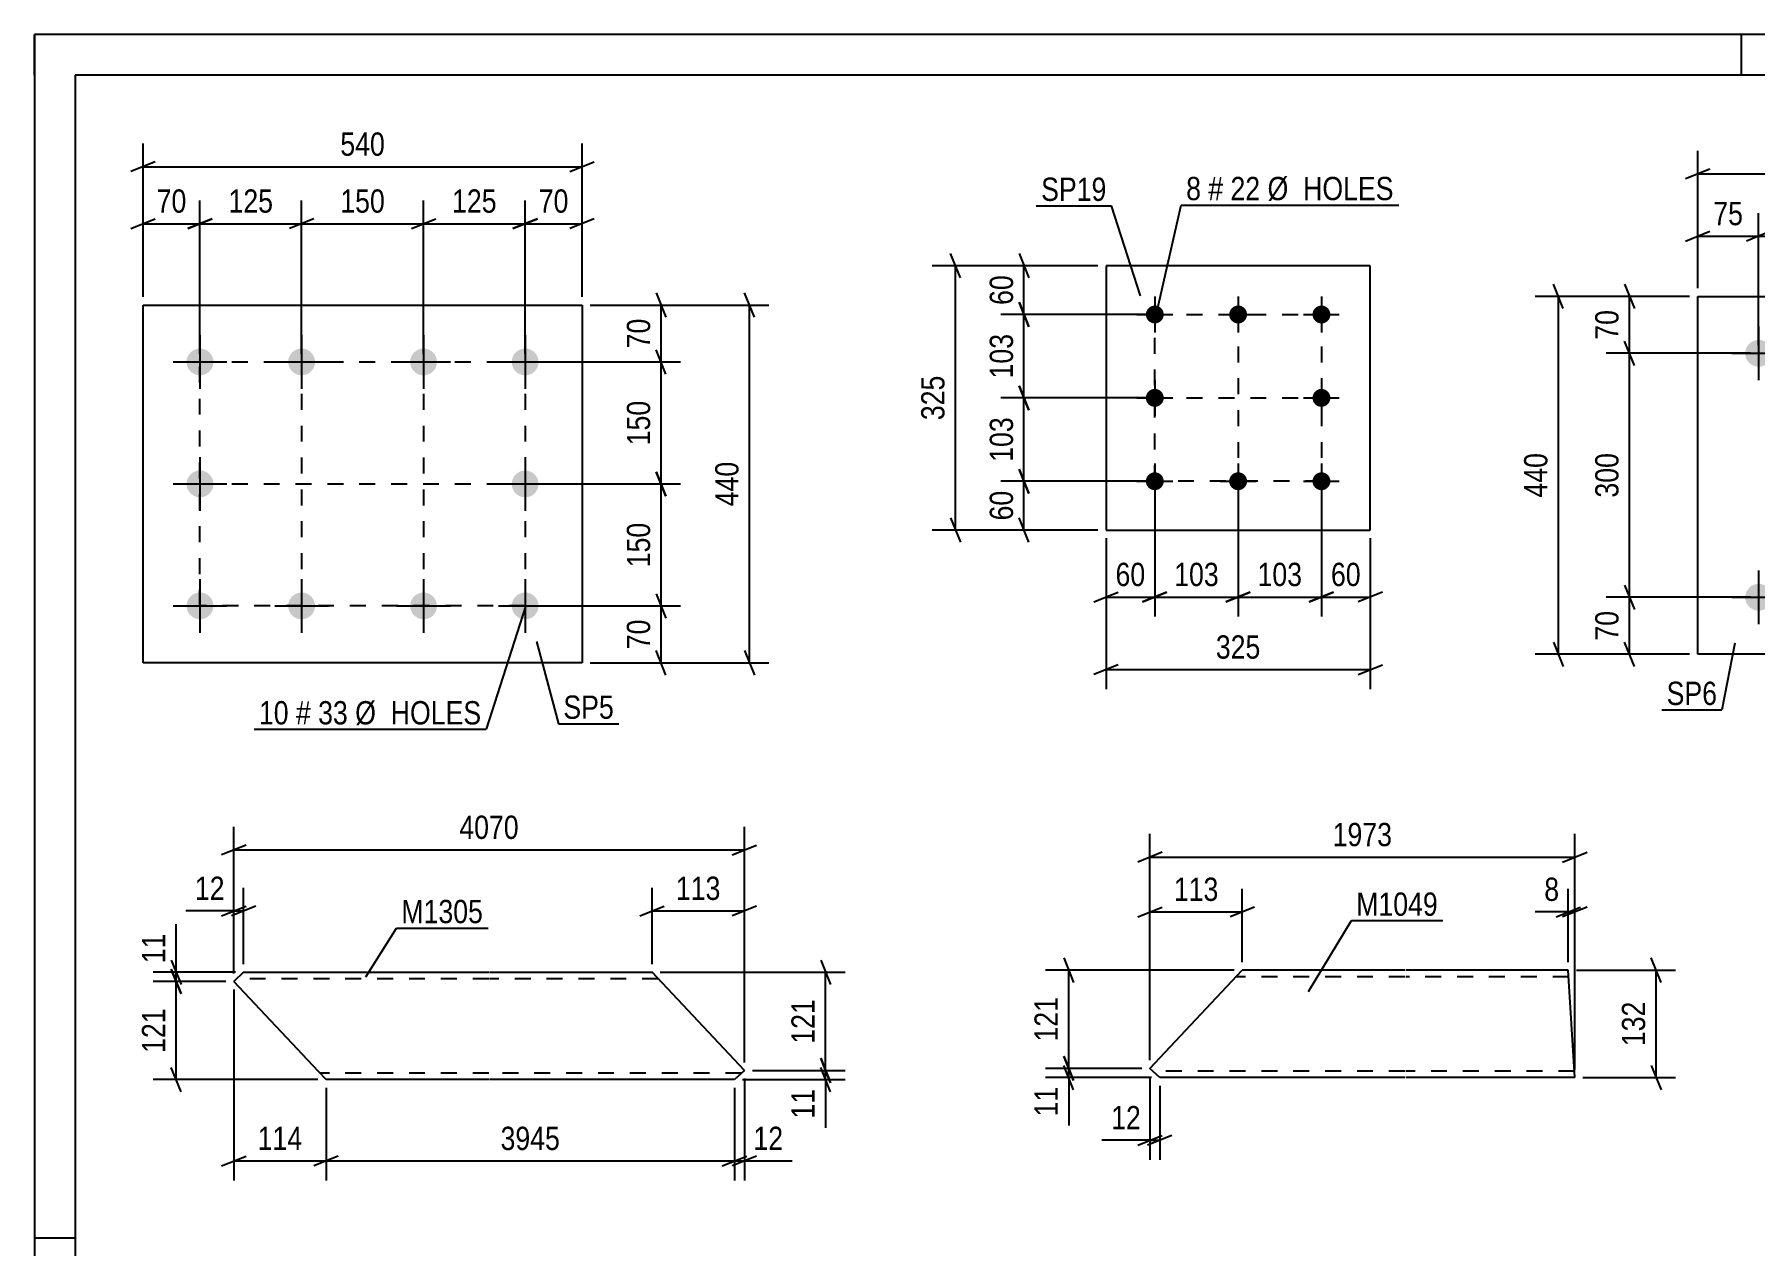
# Model space of a CAD drawing. Header units: millimetres. Extents: x 0 to 420, y 0 to 297.
# Drawn here: x 0 to 211.6, y 148.1 to 297 of the extents above; entities that cross this region are included whole.
import ezdxf

# ---------------------------------------------------------------- set-up
doc = ezdxf.new("R2010")
doc.units = ezdxf.units.MM
doc.linetypes.add('DXK_LINE_DOT2', pattern=[3.9198, 1.9599, -1.9599])
doc.styles.add('Arial Narrow', font='ARIALN.TTF', dxfattribs={"height": 0.2})

# ---------------------------------------------------------------- blocks, each defined once
blk = doc.blocks.new('Unknown-761555369-1163')
at = {"color": 5, "linetype": 'Continuous'}
for p, q in [((420, 297), (0, 297)), ((0, 297), (0, 0)), ((0, 292), (0, 297)), ((210, 292), (210, 297)), ((415, 292), (5, 292)), ((5, 292), (5, 5)), ((5, 149), (0, 149))]:
    blk.add_line(p, q, dxfattribs=at)
blk = doc.blocks.new('Part-761555369-9102 - 9100')
at = {"color": 2, "linetype": 'Continuous'}
for p, q in [((25.73, 181.68), (24.53, 180.55)), ((34.95, 169.47), (24.53, 180.55)), ((25.73, 181.68), (55.88, 181.68)), ((55.98, 181.68), (75.98, 181.68)), ((87.33, 169.61), (75.98, 181.68)), ((35.88, 168.48), (34.95, 169.47)), ((87.33, 169.61), (86.12, 168.48)), ((55.88, 168.48), (35.88, 168.48)), ((86.12, 168.48), (55.98, 168.48))]:
    blk.add_line(p, q, dxfattribs=at)
at = {"color": 7, "linetype": 'DXK_LINE_DOT2'}
for p, q in [((55.88, 180.88), (24.88, 180.88)), ((76.73, 180.88), (55.98, 180.88)), ((55.88, 169.28), (35.12, 169.28)), ((86.97, 169.28), (55.98, 169.28))]:
    blk.add_line(p, q, dxfattribs=at)
blk = doc.blocks.new('Part-761555369-9111 - 9110')
at = {"color": 2, "linetype": 'Continuous'}
for p, q in [((137.23, 169.87), (148.58, 181.94)), ((168.58, 181.94), (148.58, 181.94)), ((188.68, 181.94), (168.68, 181.94)), ((189.49, 168.74), (188.68, 181.94)), ((138.43, 168.74), (137.23, 169.87)), ((168.58, 168.74), (138.43, 168.74)), ((189.49, 168.74), (168.68, 168.74))]:
    blk.add_line(p, q, dxfattribs=at)
at = {"color": 7, "linetype": 'DXK_LINE_DOT2'}
for p, q in [((168.58, 181.14), (147.83, 181.14)), ((188.73, 181.14), (168.68, 181.14)), ((168.58, 169.54), (137.58, 169.54)), ((189.44, 169.54), (168.68, 169.54)), ((189.44, 169.54), (189.44, 169.6))]:
    blk.add_line(p, q, dxfattribs=at)
blk = doc.blocks.new('Part-761555369-9156 - 9155')
at = {"color": 2, "linetype": 'Continuous'}
for p, q in [((164.32, 268.56), (131.82, 268.56)), ((131.82, 268.56), (131.82, 236.06)), ((164.32, 236.06), (164.32, 268.56)), ((131.82, 236.06), (164.32, 236.06))]:
    blk.add_line(p, q, dxfattribs=at)
blk = doc.blocks.new('Bolt-761555369-9157 - 9155')
at = {"linetype": 'Continuous'}
for points in [[(137.82, 263.66, -1), (137.82, 261.46, -1)], [(148.07, 263.66, -1), (148.07, 261.46, -1)], [(158.32, 263.66, -1), (158.32, 261.46, -1)], [(137.82, 253.41, -1), (137.82, 251.21, -1)], [(158.32, 253.41, -1), (158.32, 251.21, -1)], [(137.82, 243.16, -1), (137.82, 240.96, -1)], [(148.07, 243.16, -1), (148.07, 240.96, -1)], [(158.32, 243.16, -1), (158.32, 240.96, -1)]]:
    blk.add_hatch(color=1, dxfattribs=at).paths.add_polyline_path(points)
at = {"color": 1, "linetype": 'Continuous'}
for p, q in [((137.82, 264.76), (137.82, 260.36)), ((148.07, 264.76), (148.07, 260.36)), ((158.32, 264.76), (158.32, 260.36)), ((135.62, 262.56), (140.02, 262.56)), ((145.87, 262.56), (150.27, 262.56)), ((156.12, 262.56), (160.52, 262.56)), ((137.82, 254.51), (137.82, 250.11)), ((158.32, 254.51), (158.32, 250.11)), ((135.62, 252.31), (140.02, 252.31)), ((156.12, 252.31), (160.52, 252.31)), ((137.82, 244.26), (137.82, 239.86)), ((148.07, 244.26), (148.07, 239.86)), ((158.32, 244.26), (158.32, 239.86)), ((135.62, 242.06), (140.02, 242.06)), ((145.87, 242.06), (150.27, 242.06)), ((156.12, 242.06), (160.52, 242.06))]:
    blk.add_line(p, q, dxfattribs=at)
blk = doc.blocks.new('Bolt-761555369-9188 - 9186')
at = {"linetype": 'Continuous'}
for points in [[(212.1, 259.44, -1), (212.1, 256.14, -1)], [(227.1, 259.44, -1), (227.1, 256.14, -1)], [(212.1, 229.44, -1), (212.1, 226.14, -1)], [(227.1, 229.44, -1), (227.1, 226.14, -1)]]:
    blk.add_hatch(color=1, dxfattribs=at).paths.add_polyline_path(points)
at = {"color": 1, "linetype": 'Continuous'}
for p, q in [((212.1, 261.09), (212.1, 254.49)), ((227.1, 261.09), (227.1, 254.49)), ((208.8, 257.79), (215.4, 257.79)), ((223.8, 257.79), (230.4, 257.79)), ((212.1, 231.09), (212.1, 224.49)), ((227.1, 231.09), (227.1, 224.49)), ((208.8, 227.79), (215.4, 227.79)), ((223.8, 227.79), (230.4, 227.79))]:
    blk.add_line(p, q, dxfattribs=at)
blk = doc.blocks.new('Part-761555369-9187 - 9186')
at = {"color": 2, "linetype": 'Continuous'}
for p, q in [((204.6, 220.79), (204.6, 264.79)), ((204.6, 264.79), (234.6, 264.79)), ((234.6, 264.79), (234.6, 220.79)), ((234.6, 220.79), (204.6, 220.79))]:
    blk.add_line(p, q, dxfattribs=at)
blk = doc.blocks.new('Part-761555369-9196 - 9195')
at = {"color": 2, "linetype": 'Continuous'}
for p, q in [((13.37, 219.73), (13.37, 263.73)), ((13.37, 263.73), (67.37, 263.73)), ((67.37, 263.73), (67.37, 219.73)), ((67.37, 219.73), (13.37, 219.73))]:
    blk.add_line(p, q, dxfattribs=at)
blk = doc.blocks.new('Bolt-761555369-9197 - 9195')
at = {"linetype": 'Continuous'}
for points in [[(20.37, 258.38, -1), (20.37, 255.08, -1)], [(32.87, 258.38, -1), (32.87, 255.08, -1)], [(47.87, 258.38, -1), (47.87, 255.08, -1)], [(60.37, 258.38, -1), (60.37, 255.08, -1)], [(20.37, 243.38, -1), (20.37, 240.08, -1)], [(60.37, 243.38, -1), (60.37, 240.08, -1)], [(20.37, 228.38, -1), (20.37, 225.08, -1)], [(32.87, 228.38, -1), (32.87, 225.08, -1)], [(47.87, 228.38, -1), (47.87, 225.08, -1)], [(60.37, 228.38, -1), (60.37, 225.08, -1)]]:
    blk.add_hatch(color=1, dxfattribs=at).paths.add_polyline_path(points)
at = {"color": 1, "linetype": 'Continuous'}
for p, q in [((20.37, 260.03), (20.37, 253.43)), ((32.87, 260.03), (32.87, 253.43)), ((47.87, 260.03), (47.87, 253.43)), ((60.37, 260.03), (60.37, 253.43)), ((17.07, 256.73), (23.67, 256.73)), ((29.57, 256.73), (36.17, 256.73)), ((44.57, 256.73), (51.17, 256.73)), ((57.07, 256.73), (63.67, 256.73)), ((20.37, 245.03), (20.37, 238.43)), ((60.37, 245.03), (60.37, 238.43)), ((17.07, 241.73), (23.67, 241.73)), ((57.07, 241.73), (63.67, 241.73)), ((20.37, 230.03), (20.37, 223.43)), ((32.87, 230.03), (32.87, 223.43)), ((47.87, 230.03), (47.87, 223.43)), ((60.37, 230.03), (60.37, 223.43)), ((17.07, 226.73), (23.67, 226.73)), ((29.57, 226.73), (36.17, 226.73)), ((44.57, 226.73), (51.17, 226.73)), ((57.07, 226.73), (63.67, 226.73))]:
    blk.add_line(p, q, dxfattribs=at)
blk = doc.blocks.new('Rectangle-761555369-10804 - 9155')
at = {"color": 1, "linetype": 'DXK_LINE_DOT2'}
blk.add_lwpolyline([(137.82, 262.56), (158.32, 262.56), (158.32, 242.06), (137.82, 242.06), (137.82, 262.56)], close=True, dxfattribs=at)
blk = doc.blocks.new('Rectangle-761555369-10754 - 9195')
at = {"color": 1, "linetype": 'DXK_LINE_DOT2'}
blk.add_lwpolyline([(20.37, 256.73), (60.37, 256.73), (60.37, 226.73), (20.37, 226.73), (20.37, 256.73)], close=True, dxfattribs=at)
blk = doc.blocks.new('Line-761555369-10814 - 9155')
at = {"color": 1, "linetype": 'DXK_LINE_DOT2'}
blk.add_line((148.07, 262.56), (148.07, 242.06), dxfattribs=at)
blk = doc.blocks.new('Line-761555369-10764 - 9195')
at = {"color": 1, "linetype": 'DXK_LINE_DOT2'}
blk.add_line((20.37, 241.73), (60.37, 241.73), dxfattribs=at)
blk = doc.blocks.new('Line-761555369-10821 - 9155')
at = {"color": 1, "linetype": 'DXK_LINE_DOT2'}
blk.add_line((137.82, 252.31), (158.32, 252.31), dxfattribs=at)
blk = doc.blocks.new('Line-761555369-10771 - 9195')
at = {"color": 1, "linetype": 'DXK_LINE_DOT2'}
blk.add_line((32.87, 256.73), (32.87, 226.73), dxfattribs=at)
blk = doc.blocks.new('Line-761555369-10778 - 9195')
at = {"color": 1, "linetype": 'DXK_LINE_DOT2'}
blk.add_line((47.87, 256.73), (47.87, 226.73), dxfattribs=at)
blk = doc.blocks.new('StraightDimension-761555369-11674 - 9100')
at = {"color": 7, "linetype": 'Continuous'}
for p, q in [((16.84, 183.18), (18.04, 180.18)), ((18.04, 179.05), (16.84, 182.05)), ((24.73, 181.68), (14.59, 181.68)), ((23.53, 180.55), (14.59, 180.55)), ((17.44, 180.55), (17.44, 181.68))]:
    blk.add_line(p, q, dxfattribs=at)
at = {"color": 0}
blk.add_wipeout([(16.69, 187.06), (12.49, 187.06), (12.49, 182.2), (16.69, 182.2)], dxfattribs=at)
at = {"color": 7, "linetype": 'Continuous'}
blk.add_line((17.44, 181.68), (17.44, 187.58), dxfattribs=at)
blk.add_line((17.44, 181.68), (17.44, 187.58), dxfattribs=at)
at = {"color": 3, "style": 'Arial Narrow'}
blk.add_text('11', height=2.863, rotation=90.0002, dxfattribs=at).set_placement((16.09, 182.8))
blk = doc.blocks.new('StraightDimension-761555369-11793 - 9100')
at = {"color": 7, "linetype": 'Continuous'}
for p, q in [((96.73, 183.18), (97.93, 180.18)), ((76.98, 181.68), (99.73, 181.68)), ((97.33, 169.61), (97.33, 181.68)), ((88.33, 169.61), (99.73, 169.61)), ((97.93, 168.11), (96.73, 171.11))]:
    blk.add_line(p, q, dxfattribs=at)
at = {"color": 0}
blk.add_wipeout([(96.58, 178.99), (92.38, 178.99), (92.38, 172.3), (96.58, 172.3)], dxfattribs=at)
at = {"color": 3, "style": 'Arial Narrow'}
blk.add_text('121', height=2.863, rotation=90.0002, dxfattribs=at).set_placement((95.98, 172.9))
blk = doc.blocks.new('StraightDimension-761555369-9351 - 9100')
at = {"color": 7, "linetype": 'Continuous'}
for p, q in [((24.53, 181.55), (24.53, 199.58)), ((87.33, 170.61), (87.33, 199.58)), ((26.03, 197.33), (23.03, 196.13)), ((85.83, 196.13), (88.83, 197.33)), ((24.53, 196.73), (87.33, 196.73))]:
    blk.add_line(p, q, dxfattribs=at)
at = {"color": 0}
blk.add_wipeout([(60.18, 197.48), (60.18, 201.68), (51.67, 201.68), (51.67, 197.48)], dxfattribs=at)
at = {"color": 3, "style": 'Arial Narrow'}
blk.add_text('4070', height=2.863, dxfattribs=at).set_placement((52.27, 198.08))
blk = doc.blocks.new('StraightDimension-761555369-9327 - 9100')
at = {"color": 7, "linetype": 'Continuous'}
for p, q in [((75.98, 182.68), (75.98, 192.08)), ((87.33, 170.61), (87.33, 192.08)), ((74.48, 188.63), (77.48, 189.83)), ((75.98, 189.23), (87.33, 189.23)), ((88.83, 189.83), (85.83, 188.63))]:
    blk.add_line(p, q, dxfattribs=at)
at = {"color": 0}
blk.add_wipeout([(84.99, 189.98), (84.99, 194.18), (78.31, 194.18), (78.31, 189.98)], dxfattribs=at)
at = {"color": 3, "style": 'Arial Narrow'}
blk.add_text('113', height=2.863, dxfattribs=at).set_placement((78.91, 190.58))
blk = doc.blocks.new('StraightDimension-761555369-9331 - 9100')
at = {"color": 7, "linetype": 'Continuous'}
for p, q in [((24.53, 181.55), (24.53, 192.08)), ((25.73, 182.68), (25.73, 192.08)), ((23.03, 188.63), (26.03, 189.83)), ((27.23, 189.83), (24.23, 188.63)), ((24.53, 189.23), (25.73, 189.23))]:
    blk.add_line(p, q, dxfattribs=at)
at = {"color": 0}
blk.add_wipeout([(24, 189.98), (24, 194.18), (19.14, 194.18), (19.14, 189.98)], dxfattribs=at)
at = {"color": 7, "linetype": 'Continuous'}
blk.add_line((24.53, 189.23), (18.62, 189.23), dxfattribs=at)
blk.add_line((24.53, 189.23), (18.62, 189.23), dxfattribs=at)
at = {"color": 3, "style": 'Arial Narrow'}
blk.add_text('12', height=2.863, dxfattribs=at).set_placement((19.74, 190.58))
blk = doc.blocks.new('StraightDimension-761555369-11878 - 9100')
at = {"color": 7, "linetype": 'Continuous'}
for p, q in [((24.53, 179.55), (24.53, 156.08)), ((35.88, 167.48), (35.88, 156.08)), ((23.03, 157.88), (26.03, 159.08)), ((37.38, 159.08), (34.38, 157.88)), ((24.53, 158.48), (35.88, 158.48))]:
    blk.add_line(p, q, dxfattribs=at)
at = {"color": 0}
blk.add_wipeout([(33.54, 159.23), (33.54, 163.43), (26.86, 163.43), (26.86, 159.23)], dxfattribs=at)
at = {"color": 3, "style": 'Arial Narrow'}
blk.add_text('114', height=2.863, dxfattribs=at).set_placement((27.46, 159.83))
blk = doc.blocks.new('StraightDimension-761555369-11675 - 9100')
at = {"color": 7, "linetype": 'Continuous'}
for p, q in [((16.84, 182.05), (18.04, 179.05)), ((23.53, 180.55), (14.59, 180.55)), ((17.44, 168.48), (17.44, 180.55)), ((18.04, 166.98), (16.84, 169.98)), ((34.88, 168.48), (14.59, 168.48))]:
    blk.add_line(p, q, dxfattribs=at)
at = {"color": 0}
blk.add_wipeout([(16.69, 177.86), (12.49, 177.86), (12.49, 171.17), (16.69, 171.17)], dxfattribs=at)
at = {"color": 3, "style": 'Arial Narrow'}
blk.add_text('121', height=2.863, rotation=90.0002, dxfattribs=at).set_placement((16.09, 171.77))
blk = doc.blocks.new('StraightDimension-761555369-11794 - 9100')
at = {"color": 7, "linetype": 'Continuous'}
for p, q in [((88.33, 169.61), (99.73, 169.61)), ((96.73, 171.11), (97.93, 168.11)), ((97.93, 166.98), (96.73, 169.98)), ((97.33, 168.48), (97.33, 169.61)), ((87.12, 168.48), (99.73, 168.48))]:
    blk.add_line(p, q, dxfattribs=at)
at = {"color": 0}
blk.add_wipeout([(96.58, 167.95), (92.38, 167.95), (92.38, 163.1), (96.58, 163.1)], dxfattribs=at)
at = {"color": 7, "linetype": 'Continuous'}
blk.add_line((97.33, 168.48), (97.33, 162.57), dxfattribs=at)
blk.add_line((97.33, 168.48), (97.33, 162.57), dxfattribs=at)
at = {"color": 3, "style": 'Arial Narrow'}
blk.add_text('11', height=2.863, rotation=90.0002, dxfattribs=at).set_placement((95.98, 163.7))
blk = doc.blocks.new('StraightDimension-761555369-11876 - 9100')
at = {"color": 7, "linetype": 'Continuous'}
for p, q in [((86.12, 167.48), (86.12, 156.08)), ((87.33, 168.61), (87.33, 156.08)), ((84.62, 157.88), (87.62, 159.08)), ((88.83, 159.08), (85.83, 157.88)), ((86.12, 158.48), (87.33, 158.48))]:
    blk.add_line(p, q, dxfattribs=at)
at = {"color": 0}
blk.add_wipeout([(92.71, 159.23), (92.71, 163.43), (87.85, 163.43), (87.85, 159.23)], dxfattribs=at)
at = {"color": 7, "linetype": 'Continuous'}
blk.add_line((87.33, 158.48), (93.23, 158.48), dxfattribs=at)
blk.add_line((87.33, 158.48), (93.23, 158.48), dxfattribs=at)
at = {"color": 3, "style": 'Arial Narrow'}
blk.add_text('12', height=2.863, dxfattribs=at).set_placement((88.45, 159.83))
blk = doc.blocks.new('StraightDimension-761555369-11877 - 9100')
at = {"color": 7, "linetype": 'Continuous'}
for p, q in [((35.88, 167.48), (35.88, 156.08)), ((86.12, 167.48), (86.12, 156.08)), ((37.38, 159.08), (34.38, 157.88)), ((84.62, 157.88), (87.62, 159.08)), ((35.88, 158.48), (86.12, 158.48))]:
    blk.add_line(p, q, dxfattribs=at)
at = {"color": 0}
blk.add_wipeout([(65.26, 159.23), (65.26, 163.43), (56.74, 163.43), (56.74, 159.23)], dxfattribs=at)
at = {"color": 3, "style": 'Arial Narrow'}
blk.add_text('3945', height=2.863, dxfattribs=at).set_placement((57.34, 159.83))
blk = doc.blocks.new('StraightDimension-761555369-9363 - 9110')
at = {"color": 7, "linetype": 'Continuous'}
for p, q in [((137.23, 168.87), (137.23, 158.63)), ((138.43, 167.74), (138.43, 158.63)), ((135.73, 160.43), (138.73, 161.63)), ((139.93, 161.63), (136.93, 160.43)), ((137.23, 161.03), (138.43, 161.03))]:
    blk.add_line(p, q, dxfattribs=at)
at = {"color": 0}
blk.add_wipeout([(136.7, 161.78), (136.7, 165.98), (131.85, 165.98), (131.85, 161.78)], dxfattribs=at)
at = {"color": 7, "linetype": 'Continuous'}
blk.add_line((137.23, 161.03), (131.32, 161.03), dxfattribs=at)
blk.add_line((137.23, 161.03), (131.32, 161.03), dxfattribs=at)
at = {"color": 3, "style": 'Arial Narrow'}
blk.add_text('12', height=2.863, dxfattribs=at).set_placement((132.45, 162.38))
blk = doc.blocks.new('StraightDimension-761555369-9355 - 9110')
at = {"color": 7, "linetype": 'Continuous'}
for p, q in [((188.68, 182.94), (188.68, 191.96)), ((189.49, 169.74), (189.49, 191.96)), ((187.18, 188.51), (190.18, 189.71)), ((190.99, 189.71), (187.99, 188.51)), ((188.68, 189.11), (189.49, 189.11))]:
    blk.add_line(p, q, dxfattribs=at)
at = {"color": 0}
blk.add_wipeout([(188.15, 189.86), (188.15, 194.06), (185.13, 194.06), (185.13, 189.86)], dxfattribs=at)
at = {"color": 7, "linetype": 'Continuous'}
blk.add_line((188.68, 189.11), (184.6, 189.11), dxfattribs=at)
blk.add_line((188.68, 189.11), (184.6, 189.11), dxfattribs=at)
at = {"color": 3, "style": 'Arial Narrow'}
blk.add_text('8', height=2.86, dxfattribs=at).set_placement((185.73, 190.46))
blk = doc.blocks.new('StraightDimension-761555369-11932 - 9110')
at = {"color": 7, "linetype": 'Continuous'}
for p, q in [((126.63, 183.44), (127.83, 180.44)), ((147.58, 181.94), (124.38, 181.94)), ((127.23, 169.87), (127.23, 181.94)), ((136.23, 169.87), (124.38, 169.87)), ((127.83, 168.37), (126.63, 171.37))]:
    blk.add_line(p, q, dxfattribs=at)
at = {"color": 0}
blk.add_wipeout([(126.48, 179.25), (122.28, 179.25), (122.28, 172.57), (126.48, 172.57)], dxfattribs=at)
at = {"color": 3, "style": 'Arial Narrow'}
blk.add_text('121', height=2.863, rotation=90.0002, dxfattribs=at).set_placement((125.88, 173.17))
blk = doc.blocks.new('StraightDimension-761555369-9375 - 9110')
at = {"color": 7, "linetype": 'Continuous'}
for p, q in [((200.09, 180.44), (198.89, 183.44)), ((189.68, 181.94), (201.89, 181.94)), ((199.49, 168.74), (199.49, 181.94)), ((198.89, 170.24), (200.09, 167.24)), ((190.49, 168.74), (201.89, 168.74))]:
    blk.add_line(p, q, dxfattribs=at)
at = {"color": 0}
blk.add_wipeout([(198.74, 178.69), (194.54, 178.69), (194.54, 172), (198.74, 172)], dxfattribs=at)
at = {"color": 3, "style": 'Arial Narrow'}
blk.add_text('132', height=2.863, rotation=90.0002, dxfattribs=at).set_placement((198.14, 172.6))
blk = doc.blocks.new('StraightDimension-761555369-9359 - 9110')
at = {"color": 7, "linetype": 'Continuous'}
for p, q in [((137.23, 170.87), (137.23, 191.96)), ((148.58, 182.94), (148.58, 191.96)), ((135.73, 188.51), (138.73, 189.71)), ((137.23, 189.11), (148.58, 189.11)), ((150.08, 189.71), (147.08, 188.51))]:
    blk.add_line(p, q, dxfattribs=at)
at = {"color": 0}
blk.add_wipeout([(146.25, 189.86), (146.25, 194.06), (139.56, 194.06), (139.56, 189.86)], dxfattribs=at)
at = {"color": 3, "style": 'Arial Narrow'}
blk.add_text('113', height=2.863, dxfattribs=at).set_placement((140.16, 190.46))
blk = doc.blocks.new('StraightDimension-761555369-9381 - 9110')
at = {"color": 7, "linetype": 'Continuous'}
for p, q in [((137.23, 170.87), (137.23, 198.69)), ((189.49, 169.74), (189.49, 198.69)), ((138.73, 196.44), (135.73, 195.24)), ((137.23, 195.84), (189.49, 195.84)), ((187.99, 195.24), (190.99, 196.44))]:
    blk.add_line(p, q, dxfattribs=at)
at = {"color": 0}
blk.add_wipeout([(167.62, 196.59), (167.62, 200.79), (159.1, 200.79), (159.1, 196.59)], dxfattribs=at)
at = {"color": 3, "style": 'Arial Narrow'}
blk.add_text('1973', height=2.863, dxfattribs=at).set_placement((159.7, 197.19))
blk = doc.blocks.new('StraightDimension-761555369-11933 - 9110')
at = {"color": 7, "linetype": 'Continuous'}
for p, q in [((136.23, 169.87), (124.38, 169.87)), ((126.63, 171.37), (127.83, 168.37)), ((127.83, 167.24), (126.63, 170.24)), ((127.23, 168.74), (127.23, 169.87)), ((137.43, 168.74), (124.38, 168.74))]:
    blk.add_line(p, q, dxfattribs=at)
at = {"color": 0}
blk.add_wipeout([(126.48, 168.22), (122.28, 168.22), (122.28, 163.36), (126.48, 163.36)], dxfattribs=at)
at = {"color": 7, "linetype": 'Continuous'}
blk.add_line((127.23, 168.74), (127.23, 162.84), dxfattribs=at)
blk.add_line((127.23, 168.74), (127.23, 162.84), dxfattribs=at)
at = {"color": 3, "style": 'Arial Narrow'}
blk.add_text('11', height=2.863, rotation=90.0002, dxfattribs=at).set_placement((125.88, 163.96))
blk = doc.blocks.new('StraightDimension-761555369-9427 - 9155')
at = {"color": 7, "linetype": 'Continuous'}
for p, q in [((137.82, 241.06), (137.82, 225.42)), ((148.07, 241.06), (148.07, 225.42)), ((136.32, 227.22), (139.32, 228.42)), ((137.82, 227.82), (148.07, 227.82)), ((149.57, 228.42), (146.57, 227.22))]:
    blk.add_line(p, q, dxfattribs=at)
at = {"color": 0}
blk.add_wipeout([(146.29, 228.57), (146.29, 232.77), (139.61, 232.77), (139.61, 228.57)], dxfattribs=at)
at = {"color": 3, "style": 'Arial Narrow'}
blk.add_text('103', height=2.863, dxfattribs=at).set_placement((140.21, 229.17))
blk = doc.blocks.new('StraightDimension-761555369-9407 - 9155')
at = {"color": 7, "linetype": 'Continuous'}
for p, q in [((136.82, 252.31), (118.88, 252.31)), ((121.13, 253.81), (122.33, 250.81)), ((121.73, 242.06), (121.73, 252.31)), ((122.33, 240.56), (121.13, 243.56)), ((136.82, 242.06), (118.88, 242.06))]:
    blk.add_line(p, q, dxfattribs=at)
at = {"color": 0}
blk.add_wipeout([(120.98, 250.53), (116.78, 250.53), (116.78, 243.85), (120.98, 243.85)], dxfattribs=at)
at = {"color": 3, "style": 'Arial Narrow'}
blk.add_text('103', height=2.863, rotation=90.0002, dxfattribs=at).set_placement((120.38, 244.45))
blk = doc.blocks.new('StraightDimension-761555369-9405 - 9155')
at = {"color": 7, "linetype": 'Continuous'}
for p, q in [((121.13, 270.06), (122.33, 267.06)), ((130.82, 268.56), (118.88, 268.56)), ((121.73, 262.56), (121.73, 268.56)), ((136.82, 262.56), (118.88, 262.56)), ((122.33, 261.06), (121.13, 264.06))]:
    blk.add_line(p, q, dxfattribs=at)
at = {"color": 0}
blk.add_wipeout([(120.98, 267.99), (116.78, 267.99), (116.78, 263.14), (120.98, 263.14)], dxfattribs=at)
at = {"color": 3, "style": 'Arial Narrow'}
blk.add_text('60', height=2.863, rotation=90.0002, dxfattribs=at).set_placement((120.38, 263.74))
blk = doc.blocks.new('StraightDimension-761555369-9406 - 9155')
at = {"color": 7, "linetype": 'Continuous'}
for p, q in [((136.82, 262.56), (118.88, 262.56)), ((121.13, 264.06), (122.33, 261.06)), ((121.73, 252.31), (121.73, 262.56)), ((136.82, 252.31), (118.88, 252.31)), ((122.33, 250.81), (121.13, 253.81))]:
    blk.add_line(p, q, dxfattribs=at)
at = {"color": 0}
blk.add_wipeout([(120.98, 260.78), (116.78, 260.78), (116.78, 254.1), (120.98, 254.1)], dxfattribs=at)
at = {"color": 3, "style": 'Arial Narrow'}
blk.add_text('103', height=2.863, rotation=90.0002, dxfattribs=at).set_placement((120.38, 254.7))
blk = doc.blocks.new('StraightDimension-761555369-9408 - 9155')
at = {"color": 7, "linetype": 'Continuous'}
for p, q in [((121.13, 243.56), (122.33, 240.56)), ((136.82, 242.06), (118.88, 242.06)), ((121.73, 236.06), (121.73, 242.06)), ((122.33, 234.56), (121.13, 237.56)), ((130.82, 236.06), (118.88, 236.06))]:
    blk.add_line(p, q, dxfattribs=at)
at = {"color": 0}
blk.add_wipeout([(120.98, 241.49), (116.78, 241.49), (116.78, 236.64), (120.98, 236.64)], dxfattribs=at)
at = {"color": 3, "style": 'Arial Narrow'}
blk.add_text('60', height=2.863, rotation=90.0002, dxfattribs=at).set_placement((120.38, 237.24))
blk = doc.blocks.new('StraightDimension-761555369-9421 - 9155')
at = {"color": 7, "linetype": 'Continuous'}
for p, q in [((113.9, 267.06), (112.7, 270.06)), ((130.82, 268.56), (110.45, 268.56)), ((113.3, 236.06), (113.3, 268.56)), ((112.7, 237.56), (113.9, 234.56)), ((130.82, 236.06), (110.45, 236.06))]:
    blk.add_line(p, q, dxfattribs=at)
at = {"color": 0}
blk.add_wipeout([(112.55, 255.66), (108.35, 255.66), (108.35, 248.97), (112.55, 248.97)], dxfattribs=at)
at = {"color": 3, "style": 'Arial Narrow'}
blk.add_text('325', height=2.863, rotation=90.0002, dxfattribs=at).set_placement((111.95, 249.57))
blk = doc.blocks.new('StraightDimension-761555369-9425 - 9155')
at = {"color": 7, "linetype": 'Continuous'}
for p, q in [((158.32, 241.06), (158.32, 225.42)), ((164.32, 235.06), (164.32, 225.42)), ((156.82, 227.22), (159.82, 228.42)), ((158.32, 227.82), (164.32, 227.82)), ((165.82, 228.42), (162.82, 227.22))]:
    blk.add_line(p, q, dxfattribs=at)
at = {"color": 0}
blk.add_wipeout([(163.75, 228.57), (163.75, 232.77), (158.89, 232.77), (158.89, 228.57)], dxfattribs=at)
at = {"color": 3, "style": 'Arial Narrow'}
blk.add_text('60', height=2.863, dxfattribs=at).set_placement((159.49, 229.17))
blk = doc.blocks.new('StraightDimension-761555369-9426 - 9155')
at = {"color": 7, "linetype": 'Continuous'}
for p, q in [((148.07, 241.06), (148.07, 225.42)), ((158.32, 241.06), (158.32, 225.42)), ((146.57, 227.22), (149.57, 228.42)), ((148.07, 227.82), (158.32, 227.82)), ((159.82, 228.42), (156.82, 227.22))]:
    blk.add_line(p, q, dxfattribs=at)
at = {"color": 0}
blk.add_wipeout([(156.54, 228.57), (156.54, 232.77), (149.86, 232.77), (149.86, 228.57)], dxfattribs=at)
at = {"color": 3, "style": 'Arial Narrow'}
blk.add_text('103', height=2.863, dxfattribs=at).set_placement((150.46, 229.17))
blk = doc.blocks.new('StraightDimension-761555369-9428 - 9155')
at = {"color": 7, "linetype": 'Continuous'}
for p, q in [((137.82, 241.06), (137.82, 225.42)), ((131.82, 235.06), (131.82, 225.42)), ((130.32, 227.22), (133.32, 228.42)), ((131.82, 227.82), (137.82, 227.82)), ((139.32, 228.42), (136.32, 227.22))]:
    blk.add_line(p, q, dxfattribs=at)
at = {"color": 0}
blk.add_wipeout([(137.25, 228.57), (137.25, 232.77), (132.39, 232.77), (132.39, 228.57)], dxfattribs=at)
at = {"color": 3, "style": 'Arial Narrow'}
blk.add_text('60', height=2.863, dxfattribs=at).set_placement((132.99, 229.17))
blk = doc.blocks.new('StraightDimension-761555369-9441 - 9155')
at = {"color": 7, "linetype": 'Continuous'}
for p, q in [((131.82, 235.06), (131.82, 216.5)), ((164.32, 235.06), (164.32, 216.5)), ((133.32, 219.5), (130.32, 218.3)), ((131.82, 218.9), (164.32, 218.9)), ((162.82, 218.3), (165.82, 219.5))]:
    blk.add_line(p, q, dxfattribs=at)
at = {"color": 0}
blk.add_wipeout([(151.42, 219.65), (151.42, 223.85), (144.73, 223.85), (144.73, 219.65)], dxfattribs=at)
at = {"color": 3, "style": 'Arial Narrow'}
blk.add_text('325', height=2.863, dxfattribs=at).set_placement((145.33, 220.25))
blk = doc.blocks.new('StraightDimension-761555369-9453 - 9186')
at = {"color": 7, "linetype": 'Continuous'}
for p, q in [((203.6, 264.79), (193.36, 264.79)), ((195.61, 266.29), (196.81, 263.29)), ((196.21, 257.79), (196.21, 264.79)), ((196.81, 256.29), (195.61, 259.29)), ((211.1, 257.79), (193.36, 257.79))]:
    blk.add_line(p, q, dxfattribs=at)
at = {"color": 0}
blk.add_wipeout([(195.46, 263.72), (191.26, 263.72), (191.26, 258.86), (195.46, 258.86)], dxfattribs=at)
at = {"color": 3, "style": 'Arial Narrow'}
blk.add_text('70', height=2.863, rotation=90.0002, dxfattribs=at).set_placement((194.86, 259.46))
blk = doc.blocks.new('StraightDimension-761555369-9454 - 9186')
at = {"color": 7, "linetype": 'Continuous'}
for p, q in [((196.81, 256.29), (195.61, 259.29)), ((211.1, 257.79), (193.36, 257.79)), ((196.21, 227.79), (196.21, 257.79)), ((195.61, 229.29), (196.81, 226.29)), ((211.1, 227.79), (193.36, 227.79))]:
    blk.add_line(p, q, dxfattribs=at)
at = {"color": 0}
blk.add_wipeout([(195.46, 246.14), (191.26, 246.14), (191.26, 239.45), (195.46, 239.45)], dxfattribs=at)
at = {"color": 3, "style": 'Arial Narrow'}
blk.add_text('300', height=2.863, rotation=90.0002, dxfattribs=at).set_placement((194.86, 240.05))
blk = doc.blocks.new('StraightDimension-761555369-9455 - 9186')
at = {"color": 7, "linetype": 'Continuous'}
for p, q in [((195.61, 229.29), (196.81, 226.29)), ((211.1, 227.79), (193.36, 227.79)), ((196.21, 220.79), (196.21, 227.79)), ((196.81, 219.29), (195.61, 222.29)), ((203.6, 220.79), (193.36, 220.79))]:
    blk.add_line(p, q, dxfattribs=at)
at = {"color": 0}
blk.add_wipeout([(195.46, 226.72), (191.26, 226.72), (191.26, 221.86), (195.46, 221.86)], dxfattribs=at)
at = {"color": 3, "style": 'Arial Narrow'}
blk.add_text('70', height=2.863, rotation=90.0002, dxfattribs=at).set_placement((194.86, 222.46))
blk = doc.blocks.new('StraightDimension-761555369-9465 - 9186')
at = {"color": 7, "linetype": 'Continuous'}
for p, q in [((203.6, 264.79), (184.61, 264.79)), ((188.06, 263.29), (186.86, 266.29)), ((187.46, 220.79), (187.46, 264.79)), ((186.86, 222.29), (188.06, 219.29)), ((203.6, 220.79), (184.61, 220.79))]:
    blk.add_line(p, q, dxfattribs=at)
at = {"color": 0}
blk.add_wipeout([(186.71, 246.14), (182.51, 246.14), (182.51, 239.45), (186.71, 239.45)], dxfattribs=at)
at = {"color": 3, "style": 'Arial Narrow'}
blk.add_text('440', height=2.863, rotation=90.0002, dxfattribs=at).set_placement((186.11, 240.05))
blk = doc.blocks.new('StraightDimension-761555369-9470 - 9186')
at = {"color": 7, "linetype": 'Continuous'}
for p, q in [((212.1, 258.79), (212.1, 275.04)), ((227.1, 258.79), (227.1, 275.04)), ((213.6, 272.79), (210.6, 271.59)), ((212.1, 272.19), (227.1, 272.19)), ((225.6, 271.59), (228.6, 272.79))]:
    blk.add_line(p, q, dxfattribs=at)
at = {"color": 0}
blk.add_wipeout([(222.94, 272.94), (222.94, 277.14), (216.26, 277.14), (216.26, 272.94)], dxfattribs=at)
at = {"color": 3, "style": 'Arial Narrow'}
blk.add_text('150', height=2.863, dxfattribs=at).set_placement((216.86, 273.54))
blk = doc.blocks.new('StraightDimension-761555369-9471 - 9186')
at = {"color": 7, "linetype": 'Continuous'}
for p, q in [((204.6, 265.79), (204.6, 275.04)), ((212.1, 258.79), (212.1, 275.04)), ((203.1, 271.59), (206.1, 272.79)), ((204.6, 272.19), (212.1, 272.19)), ((213.6, 272.79), (210.6, 271.59))]:
    blk.add_line(p, q, dxfattribs=at)
at = {"color": 0}
blk.add_wipeout([(210.78, 272.94), (210.78, 277.14), (205.92, 277.14), (205.92, 272.94)], dxfattribs=at)
at = {"color": 3, "style": 'Arial Narrow'}
blk.add_text('75', height=2.863, dxfattribs=at).set_placement((206.52, 273.54))
blk = doc.blocks.new('StraightDimension-761555369-9481 - 9186')
at = {"color": 7, "linetype": 'Continuous'}
for p, q in [((204.6, 265.79), (204.6, 282.69)), ((234.6, 265.79), (234.6, 282.69)), ((206.1, 280.44), (203.1, 279.24)), ((204.6, 279.84), (234.6, 279.84)), ((233.1, 279.24), (236.1, 280.44))]:
    blk.add_line(p, q, dxfattribs=at)
at = {"color": 0}
blk.add_wipeout([(222.94, 280.59), (222.94, 284.79), (216.26, 284.79), (216.26, 280.59)], dxfattribs=at)
at = {"color": 3, "style": 'Arial Narrow'}
blk.add_text('300', height=2.863, dxfattribs=at).set_placement((216.86, 281.19))
blk = doc.blocks.new('StraightDimension-761555369-9506 - 9195')
at = {"color": 7, "linetype": 'Continuous'}
for p, q in [((47.87, 257.73), (47.87, 276.58)), ((60.37, 257.73), (60.37, 276.58)), ((46.37, 273.13), (49.37, 274.33)), ((47.87, 273.73), (60.37, 273.73)), ((61.87, 274.33), (58.87, 273.13))]:
    blk.add_line(p, q, dxfattribs=at)
at = {"color": 0}
blk.add_wipeout([(57.46, 274.48), (57.46, 278.68), (50.78, 278.68), (50.78, 274.48)], dxfattribs=at)
at = {"color": 3, "style": 'Arial Narrow'}
blk.add_text('125', height=2.863, dxfattribs=at).set_placement((51.38, 275.08))
blk = doc.blocks.new('StraightDimension-761555369-9487 - 9195')
at = {"color": 7, "linetype": 'Continuous'}
for p, q in [((61.37, 241.73), (79.49, 241.73)), ((77.69, 240.23), (76.49, 243.23)), ((77.09, 226.73), (77.09, 241.73)), ((61.37, 226.73), (79.49, 226.73)), ((76.49, 228.23), (77.69, 225.23))]:
    blk.add_line(p, q, dxfattribs=at)
at = {"color": 0}
blk.add_wipeout([(76.34, 237.57), (72.14, 237.57), (72.14, 230.88), (76.34, 230.88)], dxfattribs=at)
at = {"color": 3, "style": 'Arial Narrow'}
blk.add_text('150', height=2.863, rotation=90.0002, dxfattribs=at).set_placement((75.74, 231.48))
blk = doc.blocks.new('StraightDimension-761555369-9485 - 9195')
at = {"color": 7, "linetype": 'Continuous'}
for p, q in [((76.49, 265.23), (77.69, 262.23)), ((68.37, 263.73), (79.49, 263.73)), ((77.09, 256.73), (77.09, 263.73)), ((77.69, 255.23), (76.49, 258.23)), ((61.37, 256.73), (79.49, 256.73))]:
    blk.add_line(p, q, dxfattribs=at)
at = {"color": 0}
blk.add_wipeout([(76.34, 262.65), (72.14, 262.65), (72.14, 257.8), (76.34, 257.8)], dxfattribs=at)
at = {"color": 3, "style": 'Arial Narrow'}
blk.add_text('70', height=2.863, rotation=90.0002, dxfattribs=at).set_placement((75.74, 258.4))
blk = doc.blocks.new('StraightDimension-761555369-9486 - 9195')
at = {"color": 7, "linetype": 'Continuous'}
for p, q in [((77.69, 255.23), (76.49, 258.23)), ((61.37, 256.73), (79.49, 256.73)), ((77.09, 241.73), (77.09, 256.73)), ((61.37, 241.73), (79.49, 241.73)), ((76.49, 243.23), (77.69, 240.23))]:
    blk.add_line(p, q, dxfattribs=at)
at = {"color": 0}
blk.add_wipeout([(76.34, 252.57), (72.14, 252.57), (72.14, 245.88), (76.34, 245.88)], dxfattribs=at)
at = {"color": 3, "style": 'Arial Narrow'}
blk.add_text('150', height=2.863, rotation=90.0002, dxfattribs=at).set_placement((75.74, 246.48))
blk = doc.blocks.new('StraightDimension-761555369-9488 - 9195')
at = {"color": 7, "linetype": 'Continuous'}
for p, q in [((61.37, 226.73), (79.49, 226.73)), ((76.49, 228.23), (77.69, 225.23)), ((77.09, 219.73), (77.09, 226.73)), ((77.69, 218.23), (76.49, 221.23)), ((68.37, 219.73), (79.49, 219.73))]:
    blk.add_line(p, q, dxfattribs=at)
at = {"color": 0}
blk.add_wipeout([(76.34, 225.65), (72.14, 225.65), (72.14, 220.8), (76.34, 220.8)], dxfattribs=at)
at = {"color": 3, "style": 'Arial Narrow'}
blk.add_text('70', height=2.863, rotation=90.0002, dxfattribs=at).set_placement((75.74, 221.4))
blk = doc.blocks.new('StraightDimension-761555369-9501 - 9195')
at = {"color": 7, "linetype": 'Continuous'}
for p, q in [((88.56, 262.23), (87.36, 265.23)), ((68.37, 263.73), (90.36, 263.73)), ((87.96, 219.73), (87.96, 263.73)), ((87.36, 221.23), (88.56, 218.23)), ((68.37, 219.73), (90.36, 219.73))]:
    blk.add_line(p, q, dxfattribs=at)
at = {"color": 0}
blk.add_wipeout([(87.21, 245.07), (83.01, 245.07), (83.01, 238.38), (87.21, 238.38)], dxfattribs=at)
at = {"color": 3, "style": 'Arial Narrow'}
blk.add_text('440', height=2.863, rotation=90.0002, dxfattribs=at).set_placement((86.61, 238.98))
blk = doc.blocks.new('StraightDimension-761555369-9505 - 9195')
at = {"color": 7, "linetype": 'Continuous'}
for p, q in [((60.37, 257.73), (60.37, 276.58)), ((67.37, 264.73), (67.37, 276.58)), ((58.87, 273.13), (61.87, 274.33)), ((60.37, 273.73), (67.37, 273.73)), ((68.87, 274.33), (65.87, 273.13))]:
    blk.add_line(p, q, dxfattribs=at)
at = {"color": 0}
blk.add_wipeout([(66.3, 274.48), (66.3, 278.68), (61.44, 278.68), (61.44, 274.48)], dxfattribs=at)
at = {"color": 3, "style": 'Arial Narrow'}
blk.add_text('70', height=2.863, dxfattribs=at).set_placement((62.04, 275.08))
blk = doc.blocks.new('StraightDimension-761555369-9507 - 9195')
at = {"color": 7, "linetype": 'Continuous'}
for p, q in [((32.87, 257.73), (32.87, 276.58)), ((47.87, 257.73), (47.87, 276.58)), ((34.37, 274.33), (31.37, 273.13)), ((32.87, 273.73), (47.87, 273.73)), ((46.37, 273.13), (49.37, 274.33))]:
    blk.add_line(p, q, dxfattribs=at)
at = {"color": 0}
blk.add_wipeout([(43.71, 274.48), (43.71, 278.68), (37.03, 278.68), (37.03, 274.48)], dxfattribs=at)
at = {"color": 3, "style": 'Arial Narrow'}
blk.add_text('150', height=2.863, dxfattribs=at).set_placement((37.63, 275.08))
blk = doc.blocks.new('StraightDimension-761555369-9508 - 9195')
at = {"color": 7, "linetype": 'Continuous'}
for p, q in [((20.37, 257.73), (20.37, 276.58)), ((32.87, 257.73), (32.87, 276.58)), ((18.87, 273.13), (21.87, 274.33)), ((20.37, 273.73), (32.87, 273.73)), ((34.37, 274.33), (31.37, 273.13))]:
    blk.add_line(p, q, dxfattribs=at)
at = {"color": 0}
blk.add_wipeout([(29.96, 274.48), (29.96, 278.68), (23.28, 278.68), (23.28, 274.48)], dxfattribs=at)
at = {"color": 3, "style": 'Arial Narrow'}
blk.add_text('125', height=2.863, dxfattribs=at).set_placement((23.88, 275.08))
blk = doc.blocks.new('StraightDimension-761555369-9509 - 9195')
at = {"color": 7, "linetype": 'Continuous'}
for p, q in [((13.37, 264.73), (13.37, 276.58)), ((20.37, 257.73), (20.37, 276.58)), ((11.87, 273.13), (14.87, 274.33)), ((13.37, 273.73), (20.37, 273.73)), ((21.87, 274.33), (18.87, 273.13))]:
    blk.add_line(p, q, dxfattribs=at)
at = {"color": 0}
blk.add_wipeout([(19.3, 274.48), (19.3, 278.68), (14.44, 278.68), (14.44, 274.48)], dxfattribs=at)
at = {"color": 3, "style": 'Arial Narrow'}
blk.add_text('70', height=2.863, dxfattribs=at).set_placement((15.04, 275.08))
blk = doc.blocks.new('StraightDimension-761555369-9525 - 9195')
at = {"color": 7, "linetype": 'Continuous'}
for p, q in [((13.37, 264.73), (13.37, 283.58)), ((67.37, 264.73), (67.37, 283.58)), ((14.87, 281.33), (11.87, 280.13)), ((13.37, 280.73), (67.37, 280.73)), ((65.87, 280.13), (68.87, 281.33))]:
    blk.add_line(p, q, dxfattribs=at)
at = {"color": 0}
blk.add_wipeout([(43.71, 281.48), (43.71, 285.68), (37.03, 285.68), (37.03, 281.48)], dxfattribs=at)
at = {"color": 3, "style": 'Arial Narrow'}
blk.add_text('540', height=2.863, dxfattribs=at).set_placement((37.63, 282.08))
blk = doc.blocks.new('Mark-761555369-9666 - 9100')
at = {"color": 0}
blk.add_wipeout([(55.2, 187.72), (55.2, 190.72), (45.14, 190.72), (45.14, 187.72)], dxfattribs=at)
blk.add_wipeout([(55.2, 187.72), (55.2, 190.72), (45.14, 190.72), (45.14, 187.72)], dxfattribs=at)
at = {"color": 30, "linetype": 'Continuous'}
for p, q in [((40.76, 181.11), (44.54, 187.12)), ((44.54, 187.12), (55.8, 187.12))]:
    blk.add_line(p, q, dxfattribs=at)
at = {"color": 3, "style": 'Arial Narrow'}
blk.add_text('M1305', height=2.863, dxfattribs=at).set_placement((45.14, 187.72))
blk = doc.blocks.new('Mark-761555369-9669 - 9110')
at = {"color": 0}
blk.add_wipeout([(172.65, 188.63), (172.65, 191.63), (162.6, 191.63), (162.6, 188.63)], dxfattribs=at)
blk.add_wipeout([(172.65, 188.63), (172.65, 191.63), (162.6, 191.63), (162.6, 188.63)], dxfattribs=at)
at = {"color": 30, "linetype": 'Continuous'}
for p, q in [((156.72, 179.3), (162, 188.03)), ((162, 188.03), (173.25, 188.03))]:
    blk.add_line(p, q, dxfattribs=at)
at = {"color": 3, "style": 'Arial Narrow'}
blk.add_text('M1049', height=2.863, dxfattribs=at).set_placement((162.6, 188.63))
blk = doc.blocks.new('Mark-761555369-9684 - 9155')
at = {"color": 0}
blk.add_wipeout([(143.51, 276.62), (143.51, 279.62), (141.68, 279.62), (141.68, 276.62)], dxfattribs=at)
blk.add_wipeout([(143.51, 276.62), (143.51, 279.62), (141.68, 279.62), (141.68, 276.62)], dxfattribs=at)
at = {"color": 7, "linetype": 'Continuous'}
blk.add_line((137.93, 262.32), (141.08, 276.02), dxfattribs=at)
at = {"color": 0}
blk.add_wipeout([(146.23, 276.62), (146.23, 279.62), (144.41, 279.62), (144.41, 276.62)], dxfattribs=at)
blk.add_wipeout([(146.23, 276.62), (146.23, 279.62), (144.41, 279.62), (144.41, 276.62)], dxfattribs=at)
at = {"color": 3, "style": 'Arial Narrow'}
blk.add_text('8', height=2.86, dxfattribs=at).set_placement((141.68, 276.62))
at = {"color": 0}
blk.add_wipeout([(150.79, 276.62), (150.79, 279.62), (147.13, 279.62), (147.13, 276.62)], dxfattribs=at)
blk.add_wipeout([(150.79, 276.62), (150.79, 279.62), (147.13, 279.62), (147.13, 276.62)], dxfattribs=at)
at = {"color": 3, "style": 'Arial Narrow'}
for s, height, p in [('#', 2.86, (144.41, 276.62)), ('22', 2.863, (147.13, 276.62))]:
    blk.add_text(s, height=height, dxfattribs=at).set_placement(p)
at = {"color": 0}
blk.add_wipeout([(167.22, 276.62), (167.22, 279.62), (151.69, 279.62), (151.69, 276.62)], dxfattribs=at)
blk.add_wipeout([(167.22, 276.62), (167.22, 279.62), (151.69, 279.62), (151.69, 276.62)], dxfattribs=at)
at = {"color": 7, "linetype": 'Continuous'}
blk.add_line((141.08, 276.02), (167.82, 276.02), dxfattribs=at)
at = {"color": 3, "style": 'Arial Narrow'}
blk.add_text('Ø  HOLES', height=2.863, dxfattribs=at).set_placement((151.69, 276.62))
blk = doc.blocks.new('Mark-761555369-9681 - 9155')
at = {"color": 0}
blk.add_wipeout([(131.88, 276.53), (131.88, 279.53), (123.84, 279.53), (123.84, 276.53)], dxfattribs=at)
blk.add_wipeout([(131.88, 276.53), (131.88, 279.53), (123.84, 279.53), (123.84, 276.53)], dxfattribs=at)
at = {"color": 30, "linetype": 'Continuous'}
for p in [(123.24, 275.93), (136.07, 264.86)]:
    blk.add_line(p, (132.48, 275.93), dxfattribs=at)
at = {"color": 3, "style": 'Arial Narrow'}
blk.add_text('SP19', height=2.863, dxfattribs=at).set_placement((123.84, 276.53))
blk = doc.blocks.new('Mark-761555369-9691 - 9186')
at = {"color": 0}
blk.add_wipeout([(206.99, 214.55), (206.99, 217.55), (200.78, 217.55), (200.78, 214.55)], dxfattribs=at)
blk.add_wipeout([(206.99, 214.55), (206.99, 217.55), (200.78, 217.55), (200.78, 214.55)], dxfattribs=at)
at = {"color": 30, "linetype": 'Continuous'}
for p in [(209.19, 222.13), (200.18, 213.95)]:
    blk.add_line(p, (207.59, 213.95), dxfattribs=at)
at = {"color": 3, "style": 'Arial Narrow'}
blk.add_text('SP6', height=2.863, dxfattribs=at).set_placement((200.78, 214.55))
blk = doc.blocks.new('Mark-761555369-9698 - 9195')
at = {"color": 0}
blk.add_wipeout([(31.28, 212.16), (31.28, 215.16), (27.62, 215.16), (27.62, 212.16)], dxfattribs=at)
blk.add_wipeout([(31.28, 212.16), (31.28, 215.16), (27.62, 215.16), (27.62, 212.16)], dxfattribs=at)
blk.add_wipeout([(34, 212.16), (34, 215.16), (32.18, 215.16), (32.18, 212.16)], dxfattribs=at)
blk.add_wipeout([(34, 212.16), (34, 215.16), (32.18, 215.16), (32.18, 212.16)], dxfattribs=at)
at = {"color": 3, "style": 'Arial Narrow'}
blk.add_text('10', height=2.863, dxfattribs=at).set_placement((27.62, 212.16))
at = {"color": 0}
blk.add_wipeout([(38.56, 212.16), (38.56, 215.16), (34.9, 215.16), (34.9, 212.16)], dxfattribs=at)
blk.add_wipeout([(38.56, 212.16), (38.56, 215.16), (34.9, 215.16), (34.9, 212.16)], dxfattribs=at)
at = {"color": 3, "style": 'Arial Narrow'}
blk.add_text('#', height=2.86, dxfattribs=at).set_placement((32.18, 212.16))
at = {"color": 0}
blk.add_wipeout([(54.99, 212.16), (54.99, 215.16), (39.46, 215.16), (39.46, 212.16)], dxfattribs=at)
blk.add_wipeout([(54.99, 212.16), (54.99, 215.16), (39.46, 215.16), (39.46, 212.16)], dxfattribs=at)
at = {"color": 7, "linetype": 'Continuous'}
for p in [(60.39, 226.67), (27.02, 211.56)]:
    blk.add_line(p, (55.59, 211.56), dxfattribs=at)
at = {"color": 3, "style": 'Arial Narrow'}
for s, p in [('33', (34.9, 212.16)), ('Ø  HOLES', (39.46, 212.16))]:
    blk.add_text(s, height=2.863, dxfattribs=at).set_placement(p)
blk = doc.blocks.new('Mark-761555369-9695 - 9195')
at = {"color": 0}
blk.add_wipeout([(71.28, 212.85), (71.28, 215.85), (65.07, 215.85), (65.07, 212.85)], dxfattribs=at)
blk.add_wipeout([(71.28, 212.85), (71.28, 215.85), (65.07, 215.85), (65.07, 212.85)], dxfattribs=at)
at = {"color": 30, "linetype": 'Continuous'}
for p, q in [((61.78, 222.37), (64.47, 212.25)), ((64.47, 212.25), (71.88, 212.25))]:
    blk.add_line(p, q, dxfattribs=at)
at = {"color": 3, "style": 'Arial Narrow'}
blk.add_text('SP5', height=2.863, dxfattribs=at).set_placement((65.07, 212.85))

msp = doc.modelspace()

# ---------------------------------------------------------------- block references
for name in ['Unknown-761555369-1163', 'Part-761555369-9156 - 9155', 'Bolt-761555369-9157 - 9155', 'Part-761555369-9187 - 9186', 'Part-761555369-9196 - 9195', 'Rectangle-761555369-10804 - 9155', 'Line-761555369-10814 - 9155', 'Bolt-761555369-9188 - 9186', 'Bolt-761555369-9197 - 9195', 'Rectangle-761555369-10754 - 9195', 'Line-761555369-10771 - 9195', 'Line-761555369-10778 - 9195', 'Line-761555369-10821 - 9155', 'Line-761555369-10764 - 9195', 'Part-761555369-9102 - 9100', 'Part-761555369-9111 - 9110']:
    msp.add_blockref(name, (0, 0))

# ---------------------------------------------------------------- next in the draw order: block references
for name in ['Mark-761555369-9684 - 9155', 'StraightDimension-761555369-9506 - 9195', 'StraightDimension-761555369-9405 - 9155', 'StraightDimension-761555369-9453 - 9186', 'StraightDimension-761555369-9487 - 9195', 'StraightDimension-761555369-9427 - 9155', 'StraightDimension-761555369-9425 - 9155', 'StraightDimension-761555369-9355 - 9110', 'StraightDimension-761555369-11674 - 9100', 'StraightDimension-761555369-11793 - 9100', 'StraightDimension-761555369-9363 - 9110']:
    msp.add_blockref(name, (0, 0))

# ---------------------------------------------------------------- next in the draw order: block references
for name in ['StraightDimension-761555369-9507 - 9195', 'StraightDimension-761555369-9485 - 9195', 'StraightDimension-761555369-9454 - 9186', 'StraightDimension-761555369-9407 - 9155', 'StraightDimension-761555369-9426 - 9155', 'StraightDimension-761555369-9488 - 9195', 'StraightDimension-761555369-9351 - 9100', 'StraightDimension-761555369-11932 - 9110', 'StraightDimension-761555369-9375 - 9110']:
    msp.add_blockref(name, (0, 0))

# ---------------------------------------------------------------- next in the draw order: block references
for name in ['StraightDimension-761555369-9508 - 9195', 'StraightDimension-761555369-9470 - 9186', 'StraightDimension-761555369-9406 - 9155', 'StraightDimension-761555369-9486 - 9195', 'StraightDimension-761555369-9408 - 9155', 'StraightDimension-761555369-9455 - 9186', 'Mark-761555369-9698 - 9195', 'StraightDimension-761555369-9331 - 9100', 'StraightDimension-761555369-9327 - 9100', 'StraightDimension-761555369-9359 - 9110', 'Mark-761555369-9666 - 9100', 'StraightDimension-761555369-11878 - 9100']:
    msp.add_blockref(name, (0, 0))

# ---------------------------------------------------------------- next in the draw order: block references
for name in ['StraightDimension-761555369-9509 - 9195', 'StraightDimension-761555369-9421 - 9155', 'StraightDimension-761555369-9501 - 9195', 'StraightDimension-761555369-9465 - 9186', 'StraightDimension-761555369-9381 - 9110', 'StraightDimension-761555369-11675 - 9100', 'StraightDimension-761555369-11794 - 9100']:
    msp.add_blockref(name, (0, 0))

# ---------------------------------------------------------------- next in the draw order: block references
for name in ['Mark-761555369-9681 - 9155', 'StraightDimension-761555369-9505 - 9195', 'StraightDimension-761555369-9471 - 9186', 'StraightDimension-761555369-9428 - 9155', 'Mark-761555369-9695 - 9195', 'Mark-761555369-9691 - 9186', 'Mark-761555369-9669 - 9110', 'StraightDimension-761555369-11933 - 9110', 'StraightDimension-761555369-11876 - 9100']:
    msp.add_blockref(name, (0, 0))

# ---------------------------------------------------------------- next in the draw order: block references
for name in ['StraightDimension-761555369-9525 - 9195', 'StraightDimension-761555369-9481 - 9186', 'StraightDimension-761555369-9441 - 9155', 'StraightDimension-761555369-11877 - 9100']:
    msp.add_blockref(name, (0, 0))

doc.saveas('drawing.dxf')
